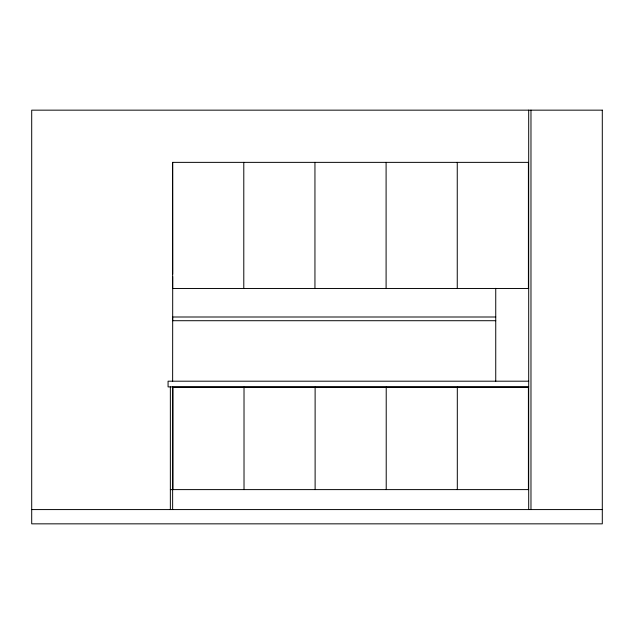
<?xml version="1.0" encoding="UTF-8"?>
<svg xmlns="http://www.w3.org/2000/svg" width="634" height="634" viewBox="0 0 634 634"><rect width="100%" height="100%" fill="white"/><g stroke="black" fill="none" stroke-linecap="round" stroke-linejoin="round"><path stroke-width="0.95" d="M172.638 381.192L172.71 276.487M528.708 288.47L172.638 288.47L172.638 162.367L528.407 162.367L528.407 288.47M495.74 317L172.662 317L172.662 320.709L495.74 320.709M528.708 381.192L168.073 381.192L168.073 386.898L528.693 386.898M170.356 489.606L528.693 489.606M31.7 509.577L602.3 509.577M172.638 162.367L172.71 274.205M530.975 110.157L530.975 509.577M528.693 110.157L528.693 509.577M528.407 489.606L528.407 387.184L172.923 387.184L172.923 489.606M495.74 288.343L495.74 381.192M457.257 162.367L457.257 288.47M457.312 387.184L457.312 489.606M386.217 387.184L386.217 489.606M386.098 162.367L386.098 288.47M315.114 387.184L315.114 489.606M314.947 162.367L314.947 288.47M244.019 387.184L244.019 489.606M243.789 162.367L243.789 288.47M172.638 386.898L172.638 509.577M170.356 386.898L170.356 509.577M602.3 110.157L31.7 110.157L31.7 523.842L602.3 523.842L602.3 110.157"/></g></svg>
